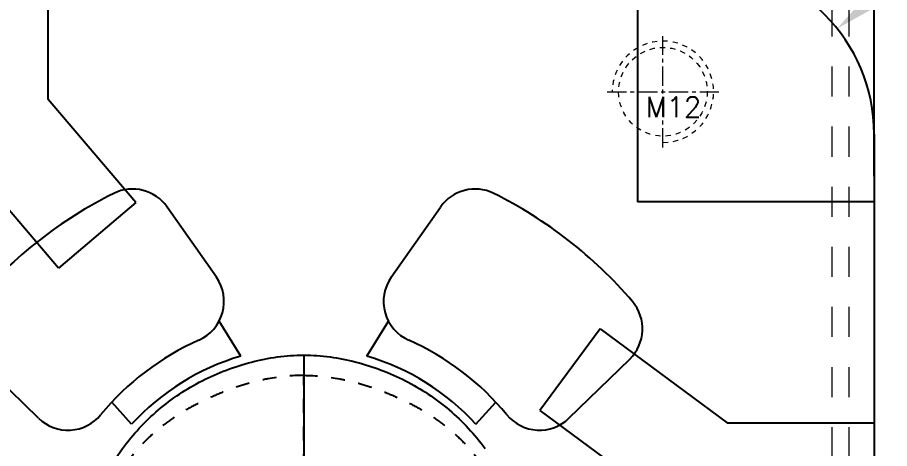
# Model space of a CAD drawing. Header units: millimetres. Extents: x 4 to 4769, y -754 to 1427.
# Drawn here: x 915.8 to 1019, y 274.7 to 325.7 of the extents above; entities that cross this region are included whole.
import ezdxf

# ---------------------------------------------------------------- set-up
doc = ezdxf.new("R2010")
doc.units = ezdxf.units.MM
doc.header["$LTSCALE"] = 16.335
doc.header["$PDMODE"] = 3
doc.header["$PDSIZE"] = 0.3125
doc.linetypes.add('CENTER', pattern=[0.6, 0.375, -0.075, 0.075, -0.075])
doc.linetypes.add('HIDDEN', pattern=[0.2, 0.1, -0.1])
doc.layers.get('0').update_dxf_attribs({"linetype": 'CONTINUOUS'})
doc.layers.get('Defpoints').update_dxf_attribs({"linetype": 'CONTINUOUS'})
doc.layers.add('DEFAULT_2', color=8, linetype='HIDDEN')
doc.layers.add('moldbase', color=7, linetype='CONTINUOUS', lineweight=20)
doc.layers.add('screw', color=33, linetype='CONTINUOUS', lineweight=13)
doc.styles.get("Standard").update_dxf_attribs({"font": 'txt', "width": 0.8})
doc.styles.add('TXT', font='txt.shx', dxfattribs={"bigfont": 'gbcbig.shx'})
doc.dimstyles.get("Standard").update_dxf_attribs({"dimtxt": 0.15625, "dimasz": 0.1875, "dimexe": 0.125, "dimexo": 0.0625, "dimtad": 0, "dimtih": 1, "dimtoh": 1, "dimdsep": 46, "dimtxsty": 'Standard', "dimcen": 0.09, "dimadec": 0, "dimazin": 0, "dimtp": 0.01, "dimtm": 0.01, "dimtfac": 1, "dimtofl": 0, "dimtmove": 0, "dimatfit": 3, "dimfxl": 0, "dimtolj": 1, "dimarcsym": 0})

# ---------------------------------------------------------------- blocks, each defined once
blk = doc.blocks.new('*D8')
at = {"color": 4, "lineweight": -2, "transparency": 16777216}
for p, q in [((787.16, 306.89), (787.16, 350.57)), ((792.16, 350.57), (898.64, 350.57)), ((1012.16, 350.57), (916.64, 350.57)), ((1017.16, 306.89), (1017.16, 350.57))]:
    blk.add_line(p, q, dxfattribs=at)
at = {"color": 4, "transparency": 16777216}
for points in [[(792.16, 351.4), (792.16, 349.73), (787.16, 350.57)], [(1012.16, 351.4), (1012.16, 349.73), (1017.16, 350.57)]]:
    blk.add_solid(points, dxfattribs=at)
at = {"layer": 'Defpoints', "color": 0, "transparency": 16777216}
for p in [(787.16, 350.57), (787.16, 306.89), (1017.16, 306.89)]:
    blk.add_point(p, dxfattribs=at)
at = {"color": 6, "transparency": 16777216, "insert": (907.64, 350.57), "char_height": 5, "attachment_point": 5}
blk.add_mtext('\\A1;230.00', dxfattribs=at)
blk = doc.blocks.new('*D9')
at = {"color": 4, "lineweight": -2, "transparency": 16777216}
for p, q in [((992.16, 331.89), (1040.58, 331.89)), ((1040.58, 326.89), (1040.58, 247.06)), ((1040.58, 136.89), (1040.58, 229.72)), ((992.16, 131.89), (1040.58, 131.89))]:
    blk.add_line(p, q, dxfattribs=at)
at = {"color": 4, "transparency": 16777216}
for points in [[(1039.75, 326.89), (1041.42, 326.89), (1040.58, 331.89)], [(1039.75, 136.89), (1041.42, 136.89), (1040.58, 131.89)]]:
    blk.add_solid(points, dxfattribs=at)
at = {"layer": 'Defpoints', "color": 0, "transparency": 16777216}
for p in [(992.16, 331.89), (992.16, 131.89), (1040.58, 131.89)]:
    blk.add_point(p, dxfattribs=at)
at = {"color": 6, "transparency": 16777216, "insert": (1040.58, 238.39), "char_height": 5, "attachment_point": 5, "rotation": 90}
blk.add_mtext('\\A1;200.00', dxfattribs=at)
blk = doc.blocks.new('*D94')
at = {"color": 4, "lineweight": -2, "transparency": 16777216}
blk.add_line((1020.59, 330.62), (1016.69, 327.49), dxfattribs=at)
at = {"color": 4, "transparency": 16777216}
blk.add_solid([(1016.16, 328.15), (1017.21, 326.84), (1012.78, 324.37)], dxfattribs=at)
at = {"layer": 'Defpoints', "color": 0, "transparency": 16777216}
for p in [(1012.78, 324.37), (997.16, 311.89)]:
    blk.add_point(p, dxfattribs=at)
at = {"color": 6, "transparency": 16777216, "insert": (1027.62, 336.24), "char_height": 5, "attachment_point": 5, "rotation": 38.637}
blk.add_mtext('\\A1;R20.00', dxfattribs=at)
blk = doc.blocks.new('screw_m12_g')
at = {"layer": 'screw', "color": 1, "linetype": 'CENTER', "ltscale": 0.373186}
for p, q in [((0, -6.6), (0, 6.6)), ((-6.6, 0), (6.6, 0))]:
    blk.add_line(p, q, dxfattribs=at)
at = {"layer": 'screw', "color": 33, "linetype": 'HIDDEN', "ltscale": 0.373186}
blk.add_circle((0, 0), 5.25, dxfattribs=at)
at = {"layer": 'screw', "color": 92, "linetype": 'HIDDEN', "ltscale": 0.373186}
blk.add_arc((0, 0), 6, 270, 180, dxfattribs=at)
at = {"layer": 'screw', "color": 6, "style": 'TXT'}
blk.add_text('M12', height=2.4, dxfattribs=at).set_placement((-2.04, -3))
blk = doc.blocks.new('89')
at = {"layer": 'screw'}
blk.add_blockref('screw_m12_g', (992.16, 316.89), dxfattribs=at)

msp = doc.modelspace()

# ---------------------------------------------------------------- linework, layer by layer
for p, q in [((919.396, 315.963), (919.396, 331.885)), ((989.157, 331.885), (989.157, 303.885)), ((929.764, 303.8), (919.396, 315.963)), ((1017.157, 311.885), (1017.157, 151.885)), ((920.632, 296.015), (908.83, 309.86)), ((929.764, 303.8), (920.632, 296.015)), ((1017.157, 303.885), (989.157, 303.885)), ((939.309, 294.936), (933.486, 303.247)), ((960.005, 294.936), (965.828, 303.247)), ((942.196, 285.592), (939.632, 289.725)), ((957.118, 285.592), (959.682, 289.725)), ((984.742, 288.834), (977.607, 279.185)), ((984.742, 288.834), (999.777, 277.716)), ((918.269, 278.257), (911.084, 285.251)), ((981.045, 278.257), (988.23, 285.251)), ((929.275, 277.538), (926.931, 280.159)), ((970.039, 277.538), (972.383, 280.159)), ((977.607, 279.185), (994.232, 266.892)), ((999.777, 277.716), (1017.157, 277.716))]:
    msp.add_line(p, q)
at = {"color": 7, "linetype": 'Continuous'}
msp.add_line((949.657, 285.721), (949.657, 178.993), dxfattribs=at)
for centre, radius, start, end in [((997.157, 311.885), 20, 0, 90), ((950.116, 258.492), 51.733, 116.32543, 139.51435), ((929.391, 300.378), 5, 35.01648, 116.32543), ((969.923, 300.378), 5, 63.67456, 144.98351), ((949.198, 258.492), 51.733, 40.48565, 63.67456), ((935.215, 292.067), 5, 293.93278, 35.01648), ((964.1, 292.067), 5, 144.98351, 246.06722), ((984.742, 288.834), 5, 314.23156, 40.48565), ((950.116, 258.492), 31.733, 113.93278, 140.53622), ((949.198, 258.492), 31.733, 39.46377, 66.06722), ((950.116, 258.492), 28.233, 106.29067, 137.57637), ((949.198, 258.492), 28.233, 42.42363, 73.70933), ((921.757, 281.839), 5, 225.76844, 320.53622), ((977.557, 281.839), 5, 219.46377, 314.23156)]:
    msp.add_arc(centre, radius, start, end)
for points, knots in [([(928.19, 274.666), (928.809, 275.504), (930.145, 277.109), (932.406, 279.277), (934.903, 281.168), (937.607, 282.75), (940.474, 284.011), (943.459, 284.955), (946.53, 285.57), (948.616, 285.721), (949.657, 285.721)], [0, 0, 0, 0, 0.1249983, 0.250012, 0.3750085, 0.5000085, 0.6250167, 0.7500216, 0.8750199, 1, 1, 1, 1]), ([(949.657, 285.721), (950.699, 285.721), (952.784, 285.57), (955.855, 284.955), (958.841, 284.011), (961.708, 282.749), (964.412, 281.168), (966.91, 279.276), (969.17, 277.108), (970.507, 275.502), (971.125, 274.664)], [0, 0, 0, 0, 0.1249802, 0.2499785, 0.3749834, 0.4999917, 0.6249916, 0.7499881, 0.8750017, 1, 1, 1, 1]), ([(923.044, 260.469), (923.14, 261.739), (923.508, 264.268), (924.554, 267.954), (926.084, 271.468), (927.434, 273.641), (928.19, 274.666)], [0, 0, 0, 0, 0.2500043, 0.5000096, 0.7500192, 1, 1, 1, 1])]:
    msp.add_open_spline(points, degree=3, knots=knots, dxfattribs=at)
at = {"layer": 'DEFAULT_2', "color": 1, "linetype": 'CENTER', "ltscale": 0.331089}
msp.add_line((949.657, 285.721), (949.657, 178.049), dxfattribs=at)
at = {"layer": 'DEFAULT_2', "color": 8, "linetype": 'HIDDEN'}
msp.add_line((949.657, 256.036), (949.657, 283.332), dxfattribs=at)
for points, knots in [([(949.657, 283.332), (948.233, 283.332), (946.092, 283.106), (943.316, 282.455), (941.274, 281.811), (939.28, 281.036), (937.335, 280.143), (935.456, 279.117), (933.663, 277.948), (931.978, 276.625), (930.439, 275.135), (929.067, 273.49), (927.862, 271.72), (926.827, 269.845), (925.96, 267.887), (925.266, 265.862), (924.918, 264.477), (924.775, 263.779)], [0, 0, 0, 0, 0.1248733, 0.1873848, 0.2498981, 0.3124131, 0.3749267, 0.4374396, 0.4999497, 0.5624552, 0.6249563, 0.6874602, 0.7499655, 0.8124729, 0.8749819, 0.9374905, 1, 1, 1, 1]), ([(949.657, 283.332), (951.081, 283.332), (953.223, 283.106), (955.998, 282.455), (958.04, 281.812), (960.034, 281.036), (961.979, 280.144), (963.857, 279.117), (965.651, 277.949), (967.335, 276.626), (968.874, 275.136), (970.246, 273.491), (971.452, 271.721), (972.487, 269.846), (973.642, 267.239), (974.252, 265.176), (974.538, 263.781)], [0, 0, 0, 0, 0.1248875, 0.1874061, 0.2499266, 0.3124487, 0.3749695, 0.4374896, 0.5000069, 0.5625195, 0.6250278, 0.6875389, 0.7500513, 0.8125658, 0.8750819, 1, 1, 1, 1])]:
    msp.add_open_spline(points, degree=3, knots=knots, dxfattribs=at)
at = {"layer": 'moldbase', "color": 8, "linetype": 'HIDDEN', "ltscale": 2.176921}
for p, q in [((1012.157, 383.885), (1012.157, 39.885)), ((1014.157, 383.885), (1014.157, 39.885))]:
    msp.add_line(p, q, dxfattribs=at)

# ---------------------------------------------------------------- block references
msp.add_blockref('89', (0, 0))

# ---------------------------------------------------------------- dimensions: what is measured, and where the dimension line sits
dim = msp.add_linear_dim(base=(787.157, 350.567), p1=(1017.157, 306.885), p2=(787.157, 306.885), dimstyle='Standard', override={"dimtxt": 5, "dimasz": 5, "dimexe": 0, "dimexo": 0, "dimgap": 0, "dimtih": 0, "dimtoh": 0, "dimzin": 0, "dimcen": 0, "dimclrd": 4, "dimclre": 4, "dimclrt": 6, "dimtp": 0, "dimtm": 0, "dimtzin": 0})
dim.commit()
dim.dimension.update_dxf_attribs({"geometry": '*D8', "text_midpoint": (907.644, 350.567), "dimtype": 160})
dim = msp.add_radius_dim(center=(997.157, 311.885), mpoint=(1012.779, 324.373), dimstyle='Standard', override={"dimtxt": 5, "dimasz": 5, "dimexe": 0, "dimexo": 0, "dimgap": 0, "dimtih": 0, "dimtoh": 0, "dimzin": 0, "dimcen": 0, "dimclrd": 4, "dimclre": 4, "dimclrt": 6, "dimtp": 0, "dimtm": 0, "dimtzin": 0})
dim.commit()
dim.dimension.update_dxf_attribs({"geometry": '*D94', "text_midpoint": (1027.621, 336.236)})
dim = msp.add_linear_dim(base=(1040.584, 131.885), p1=(992.157, 331.885), p2=(992.157, 131.885), angle=90, dimstyle='Standard', override={"dimtxt": 5, "dimasz": 5, "dimexe": 0, "dimexo": 0, "dimgap": 0, "dimtih": 0, "dimtoh": 0, "dimzin": 0, "dimcen": 0, "dimclrd": 4, "dimclre": 4, "dimclrt": 6, "dimtp": 0, "dimtm": 0, "dimtzin": 0})
dim.commit()
dim.dimension.update_dxf_attribs({"geometry": '*D9', "text_midpoint": (1040.584, 238.391), "dimtype": 160})

doc.saveas('drawing.dxf')
